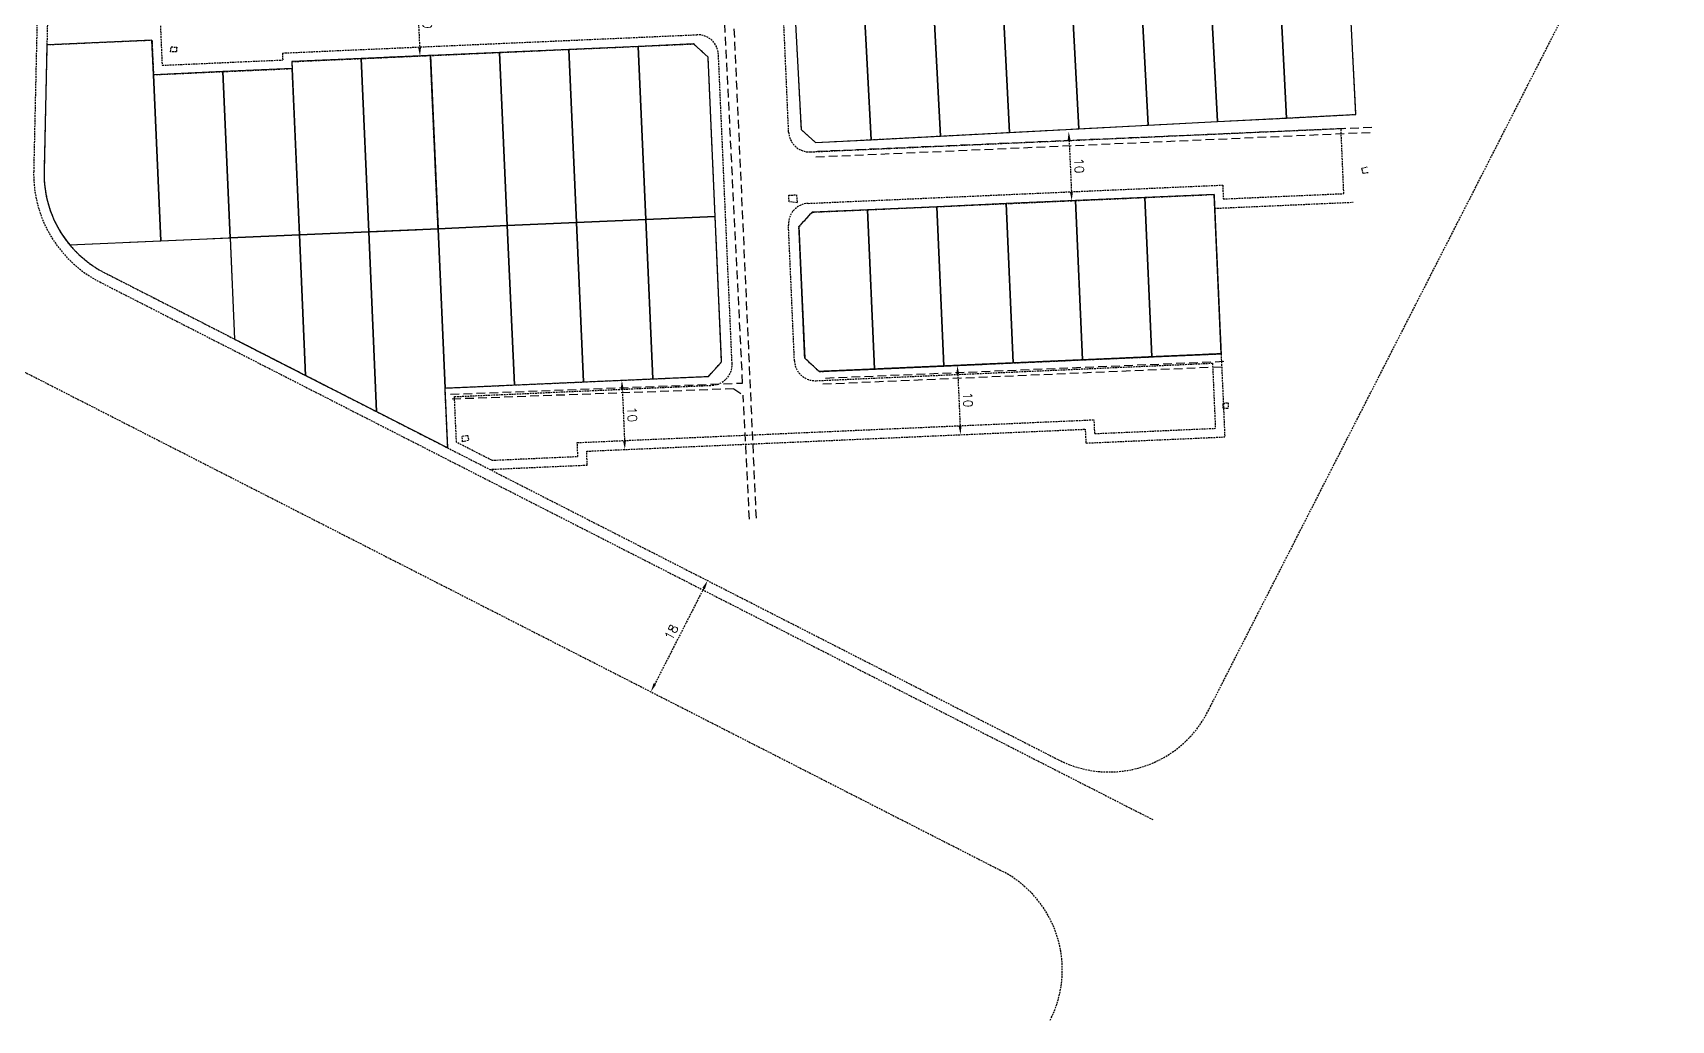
# Model space of a CAD drawing. Header units: metres. Extents: x 636662 to 637189, y 3301458 to 3301991.
# Drawn here: x 636903 to 637139.2, y 3301458.2 to 3301600.6 of the extents above; entities that cross this region are included whole.
import ezdxf

# ---------------------------------------------------------------- set-up
doc = ezdxf.new("R2010")
doc.units = ezdxf.units.M
doc.linetypes.add('HIDDEN', pattern=[0.375, 0.25, -0.125])
doc.layers.add('khat tarh', color=251, linetype='HIDDEN')
doc.layers.add('poly', color=40, linetype='Continuous')
doc.styles.get("Standard").update_dxf_attribs({"font": 'simplex.shx'})
doc.dimstyles.new('ISO-25', dxfattribs={"dimtxt": 1.3, "dimasz": 1.25, "dimexe": 1.25, "dimexo": 0.625, "dimtad": 1, "dimtxsty": 'Standard', "dimcen": 2.5, "dimse1": 1, "dimse2": 1, "dimadec": 0, "dimazin": 0, "dimtfac": 1, "dimtmove": 0, "dimatfit": 3, "dimfxl": 1, "dimarcsym": 1})

# ---------------------------------------------------------------- blocks, each defined once
blk = doc.blocks.new('*D49')
at = {"layer": 'khat tarh', "color": 0, "lineweight": -2, "transparency": 16777216}
blk.add_line((637052.41, 3301585.1), (637052.74, 3301577.61), dxfattribs=at)
at = {"layer": 'khat tarh', "color": 0, "transparency": 16777216}
for points in [[(637052.62, 3301585.11), (637052.2, 3301585.09), (637052.35, 3301586.35)], [(637052.95, 3301577.62), (637052.53, 3301577.6), (637052.79, 3301576.36)]]:
    blk.add_solid(points, dxfattribs=at)
at = {"layer": 'khat tarh', "color": 0, "transparency": 16777216, "insert": (637053.85, 3301581.41), "char_height": 1.3, "attachment_point": 5, "rotation": 272.5277}
blk.add_mtext('10', dxfattribs=at)
blk = doc.blocks.new('*D58')
at = {"layer": 'khat tarh', "color": 0, "lineweight": -2, "transparency": 16777216}
blk.add_line((637036.36, 3301551.36), (637036.69, 3301543.87), dxfattribs=at)
at = {"layer": 'khat tarh', "color": 0, "transparency": 16777216}
for points in [[(637036.57, 3301551.37), (637036.15, 3301551.35), (637036.3, 3301552.61)], [(637036.9, 3301543.88), (637036.48, 3301543.86), (637036.75, 3301542.62)]]:
    blk.add_solid(points, dxfattribs=at)
at = {"layer": 'khat tarh', "color": 0, "transparency": 16777216, "insert": (637037.8, 3301547.67), "char_height": 1.3, "attachment_point": 5, "rotation": 272.5277}
blk.add_mtext('10', dxfattribs=at)
blk = doc.blocks.new('*D25')
at = {"layer": 'khat tarh', "color": 0, "lineweight": -2, "transparency": 16777216}
blk.add_line((636958.43, 3301605.98), (636958.76, 3301598.49), dxfattribs=at)
at = {"layer": 'khat tarh', "color": 0, "transparency": 16777216}
for points in [[(636958.64, 3301605.99), (636958.22, 3301605.97), (636958.38, 3301607.23)], [(636958.97, 3301598.5), (636958.55, 3301598.48), (636958.82, 3301597.24)]]:
    blk.add_solid(points, dxfattribs=at)
at = {"layer": 'khat tarh', "color": 0, "transparency": 16777216, "insert": (636959.87, 3301602.29), "char_height": 1.3, "attachment_point": 5, "rotation": 272.5277}
blk.add_mtext('10', dxfattribs=at)
blk = doc.blocks.new('*D38')
at = {"layer": 'khat tarh', "color": 0, "lineweight": -2, "transparency": 16777216}
blk.add_line((636987.98, 3301549.23), (636988.31, 3301541.73), dxfattribs=at)
at = {"layer": 'khat tarh', "color": 0, "transparency": 16777216}
for points in [[(636988.18, 3301549.24), (636987.77, 3301549.22), (636987.92, 3301550.48)], [(636988.51, 3301541.74), (636988.1, 3301541.72), (636988.36, 3301540.49)]]:
    blk.add_solid(points, dxfattribs=at)
at = {"layer": 'khat tarh', "color": 0, "transparency": 16777216, "insert": (636989.41, 3301545.54), "char_height": 1.3, "attachment_point": 5, "rotation": 272.5277}
blk.add_mtext('10', dxfattribs=at)
blk = doc.blocks.new('*D43')
at = {"layer": 'khat tarh', "color": 0, "lineweight": -2, "transparency": 16777216}
blk.add_line((636999.72, 3301520.46), (636992.67, 3301506.66), dxfattribs=at)
at = {"layer": 'khat tarh', "color": 0, "transparency": 16777216}
for points in [[(636999.54, 3301520.56), (636999.91, 3301520.37), (637000.29, 3301521.58)], [(636992.49, 3301506.76), (636992.86, 3301506.57), (636992.1, 3301505.55)]]:
    blk.add_solid(points, dxfattribs=at)
at = {"layer": 'khat tarh', "color": 0, "transparency": 16777216, "insert": (636995.06, 3301514.14), "char_height": 1.3, "attachment_point": 5, "rotation": 62.9472}
blk.add_mtext('18', dxfattribs=at)
blk = doc.blocks.new('*D23')
at = {"layer": 'khat tarh', "color": 0, "lineweight": -2, "transparency": 16777216}
blk.add_line((636999.72, 3301520.46), (636992.67, 3301506.66), dxfattribs=at)
at = {"layer": 'khat tarh', "color": 0, "transparency": 16777216}
for points in [[(636999.54, 3301520.56), (636999.91, 3301520.37), (637000.29, 3301521.58)], [(636992.49, 3301506.76), (636992.86, 3301506.57), (636992.1, 3301505.55)]]:
    blk.add_solid(points, dxfattribs=at)
at = {"layer": 'khat tarh', "color": 0, "transparency": 16777216, "insert": (636995.06, 3301514.14), "char_height": 1.3, "attachment_point": 5, "rotation": 62.9472}
blk.add_mtext('18', dxfattribs=at)

msp = doc.modelspace()

# ---------------------------------------------------------------- linework, layer by layer
at = {"layer": 'khat tarh'}
for p, q in [((636905.608, 3301691.815), (636903.12, 3301580.624)), ((636907.113, 3301692.056), (636904.62, 3301580.59)), ((636661.598, 3301674.332), (637042.708, 3301479.705)), ((637072.421, 3301502.708), (637139.222, 3301633.515)), ((637011.972, 3301586.271), (637010.357, 3301622.836)), ((636921.388, 3301601.591), (636921.64, 3301595.896)), ((636905.029, 3301598.867), (636920.178, 3301599.535)), ((636920.178, 3301599.535), (636920.398, 3301594.54)), ((636922.847, 3301597.858), (636922.941, 3301598.569)), ((636922.941, 3301598.569), (636923.754, 3301598.488)), ((636923.754, 3301598.488), (636923.691, 3301597.824)), ((636938.979, 3301597.663), (636998.72, 3301600.3)), ((636940.335, 3301596.421), (636998.278, 3301598.979)), ((637000.364, 3301597.07), (636998.278, 3301598.979)), ((636921.64, 3301595.896), (636939.023, 3301596.664)), ((636923.691, 3301597.824), (636922.847, 3301597.858)), ((636938.979, 3301597.663), (636939.023, 3301596.664)), ((636940.335, 3301596.421), (636940.379, 3301595.422)), ((637002.305, 3301553.112), (637000.364, 3301597.07)), ((637003.817, 3301552.879), (637001.85, 3301597.435)), ((636920.398, 3301594.54), (636940.379, 3301595.422)), ((637015.101, 3301583.407), (637092.226, 3301586.811)), ((637092.021, 3301577.393), (637091.607, 3301586.784)), ((637094.612, 3301581.076), (637095.391, 3301581.234)), ((637094.792, 3301580.282), (637094.612, 3301581.076)), ((637095.533, 3301580.41), (637094.792, 3301580.282)), ((637011.981, 3301577.149), (637013.102, 3301577.217)), ((637012.04, 3301576.223), (637011.981, 3301577.149)), ((637013.102, 3301577.217), (637013.207, 3301576.054)), ((637014.808, 3301575.986), (637074.55, 3301578.623)), ((637073.309, 3301577.267), (637074.323, 3301554.29)), ((637074.55, 3301578.623), (637074.638, 3301576.625)), ((637074.638, 3301576.625), (637092.021, 3301577.393)), ((637013.207, 3301576.054), (637012.04, 3301576.223)), ((637013.455, 3301572.623), (637015.365, 3301574.709)), ((637013.455, 3301572.623), (637015.365, 3301574.709)), ((637073.397, 3301575.269), (637093.377, 3301576.151)), ((637012.808, 3301553.276), (637011.944, 3301572.857)), ((637014.293, 3301553.642), (637013.455, 3301572.623)), ((637014.293, 3301553.642), (637013.455, 3301572.623)), ((636913.339, 3301565.983), (636962.813, 3301540.717)), ((636913.339, 3301565.983), (637050.894, 3301495.736)), ((636912.657, 3301564.647), (636962.131, 3301539.382)), ((636912.657, 3301564.647), (637064.461, 3301487.123)), ((637000.395, 3301551.026), (637002.305, 3301553.112)), ((637016.38, 3301551.732), (637014.293, 3301553.642)), ((637016.38, 3301551.732), (637014.293, 3301553.642)), ((637074.323, 3301554.29), (637016.38, 3301551.732)), ((637016.38, 3301551.732), (637074.323, 3301554.29)), ((637074.323, 3301554.29), (637074.852, 3301542.301)), ((636962.432, 3301549.35), (637000.395, 3301551.026)), ((637015.937, 3301550.411), (637073.082, 3301552.934)), ((637073.082, 3301552.934), (637073.496, 3301543.543)), ((636962.813, 3301540.717), (636962.432, 3301549.35)), ((636963.788, 3301548.109), (637000.952, 3301549.749)), ((636964.079, 3301541.531), (636963.788, 3301548.109)), ((636964.079, 3301541.531), (636963.788, 3301548.109)), ((637074.601, 3301547.171), (637075.345, 3301547.217)), ((637074.644, 3301546.427), (637074.601, 3301547.171)), ((637075.31, 3301546.41), (637074.644, 3301546.427)), ((637075.345, 3301547.217), (637075.31, 3301546.41)), ((636981.498, 3301541.483), (637056.025, 3301544.774)), ((637056.113, 3301542.775), (637056.025, 3301544.774)), ((636964.907, 3301542.429), (636965.687, 3301542.534)), ((636964.972, 3301541.601), (636964.907, 3301542.429)), ((636965.815, 3301541.778), (636964.972, 3301541.601)), ((636965.687, 3301542.534), (636965.815, 3301541.778)), ((636981.586, 3301539.485), (636981.498, 3301541.483)), ((636982.854, 3301540.242), (637054.784, 3301543.417)), ((637054.872, 3301541.419), (637054.784, 3301543.417)), ((637054.872, 3301541.419), (637074.852, 3301542.301)), ((637056.113, 3301542.775), (637073.496, 3301543.543)), ((636969.158, 3301538.937), (636981.586, 3301539.485)), ((636969.158, 3301538.937), (636981.586, 3301539.485)), ((636982.942, 3301538.244), (636982.854, 3301540.242)), ((636968.873, 3301537.623), (636982.942, 3301538.244)), ((636968.873, 3301537.623), (636982.942, 3301538.244))]:
    msp.add_line(p, q, dxfattribs=at)
at = {"layer": 'khat tarh', "ltscale": 5}
for p, q in [((637001.647, 3301655.477, 24.471), (637007.278, 3301530.38, 20.799)), ((637005.342, 3301550.068, 21.574), (637002.559, 3301606.138, 23.268)), ((637015.874, 3301582.685, 22.158), (637095.991, 3301586.234, 20.609)), ((637096.048, 3301586.933, 20.845), (637016.047, 3301583.459, 22.375)), ((637074.729, 3301553.157, 20.01), (637016.941, 3301550.732, 21.139)), ((637016.908, 3301549.94, 21.38), (637074.644, 3301552.441, 20.237)), ((636963.216, 3301548.46, 21.701), (637005.342, 3301550.068, 21.538)), ((637004.057, 3301549.236, 21.272), (636963.303, 3301547.746, 21.991)), ((637004.057, 3301549.236, 21.272), (637005.429, 3301548.324, 21.374)), ((637006.316, 3301530.454, 20.981), (637005.429, 3301548.324, 21.521))]:
    msp.add_line(p, q, dxfattribs=at)
at = {"layer": 'khat tarh', "lineweight": 9}
for p, q in [((637053.815, 3301586.727), (637051.727, 3301626.672)), ((637063.802, 3301587.249), (637061.714, 3301627.194)), ((637073.788, 3301587.771), (637071.7, 3301627.716)), ((637083.774, 3301588.293), (637081.686, 3301628.238)), ((637023.856, 3301585.161), (637021.768, 3301625.106)), ((637033.843, 3301585.683), (637031.754, 3301625.628)), ((637043.829, 3301586.205), (637041.741, 3301626.15)), ((636982.413, 3301550.232), (636980.296, 3301598.186)), ((636992.403, 3301550.673), (636990.286, 3301598.627)), ((636942.332, 3301551.177), (636940.335, 3301596.421)), ((636952.573, 3301545.947), (636950.325, 3301596.862)), ((636962.432, 3301549.35), (636960.315, 3301597.304)), ((636972.422, 3301549.791), (636970.305, 3301597.745)), ((636921.457, 3301570.564), (636920.354, 3301595.539)), ((636932.091, 3301556.407), (636930.388, 3301594.981)), ((637064.333, 3301553.849), (637063.318, 3301576.826)), ((637024.372, 3301552.085), (637023.357, 3301575.062)), ((637034.362, 3301552.526), (637033.348, 3301575.503)), ((637044.352, 3301552.967), (637043.338, 3301575.944)), ((637054.343, 3301553.408), (637053.328, 3301576.385)), ((637074.323, 3301554.29), (637073.397, 3301575.269)), ((636908.329, 3301569.984), (637001.379, 3301574.092))]:
    msp.add_line(p, q, dxfattribs=at)
at = {"layer": 'khat tarh', "lineweight": 9, "flags": 128}
for points in [[(637015.867, 3301584.743), (637013.766, 3301586.636), (637011.886, 3301622.587), (637013.779, 3301624.689), (637101.659, 3301629.283), (637102.703, 3301609.31), (637092.717, 3301608.788), (637093.761, 3301588.815), (637015.867, 3301584.743)], [(637015.867, 3301584.743), (637013.766, 3301586.636), (637011.886, 3301622.587), (637013.779, 3301624.689), (637101.659, 3301629.283), (637102.703, 3301609.31), (637092.717, 3301608.788), (637093.761, 3301588.815), (637015.867, 3301584.743)], [(637016.38, 3301551.732), (637014.293, 3301553.642), (637013.455, 3301572.623), (637015.365, 3301574.709), (637073.309, 3301577.267), (637074.323, 3301554.29), (637016.38, 3301551.732)]]:
    msp.add_lwpolyline(points, dxfattribs=at)
msp.add_lwpolyline([(636920.398, 3301594.54), (636940.379, 3301595.422), (636940.335, 3301596.421), (636998.278, 3301598.979), (637000.364, 3301597.07), (637002.305, 3301553.112), (637000.395, 3301551.026), (636962.432, 3301549.35), (636962.813, 3301540.717), (636913.339, 3301565.983, -0.2878254), (636904.62, 3301580.59), (636905.029, 3301598.867), (636920.178, 3301599.535), (636920.398, 3301594.54)], format="xyb", dxfattribs=at)
at = {"layer": 'khat tarh', "flags": 128}
msp.add_lwpolyline([(636960.315, 3301597.304), (636950.325, 3301596.862), (636951.427, 3301571.887), (636961.418, 3301572.328)], close=True, dxfattribs=at)
msp.add_lwpolyline([(637016.38, 3301551.732), (637014.293, 3301553.642), (637013.455, 3301572.623), (637015.365, 3301574.709), (637073.309, 3301577.267), (637074.323, 3301554.29), (637016.38, 3301551.732)], dxfattribs=at)
at = {"layer": 'khat tarh'}
msp.add_lwpolyline([(636969.158, 3301538.937), (636964.079, 3301541.531)], dxfattribs=at)
msp.add_lwpolyline([(636969.158, 3301538.937), (636964.079, 3301541.531)], dxfattribs=at)
for centre, radius, start, end in [((636998.853, 3301597.303), 3, 2.52774, 92.52774), ((637014.969, 3301586.404), 3, 182.52774, 272.52774), ((636920.616, 3301580.233), 17.5, 178.71859, 242.94723), ((636920.616, 3301580.233), 16, 178.71859, 242.94723), ((637014.941, 3301572.989), 3, 92.52774, 182.52774), ((637015.805, 3301553.408), 3, 182.52774, 272.52774), ((637000.82, 3301552.747), 3, 272.52774, 2.52774), ((637058.171, 3301509.985), 16, 242.94723, 332.94723), ((637035.431, 3301465.456), 16, 332.94723, 62.94723)]:
    msp.add_arc(centre, radius, start, end, dxfattribs=at)
at = {"layer": 'poly'}
for points in [[(637072.744, 3301607.744), (637062.758, 3301607.222), (637063.802, 3301587.249), (637073.788, 3301587.771), (637072.744, 3301607.744)], [(637082.73, 3301608.266), (637072.744, 3301607.744), (637073.788, 3301587.771), (637083.774, 3301588.293), (637082.73, 3301608.266)], [(637092.717, 3301608.788), (637082.73, 3301608.266), (637083.774, 3301588.293), (637093.761, 3301588.815), (637092.717, 3301608.788)], [(637022.812, 3301605.133), (637012.826, 3301604.611), (637013.766, 3301586.636), (637015.867, 3301584.743), (637023.856, 3301585.161), (637022.812, 3301605.133)], [(637032.799, 3301605.655), (637022.812, 3301605.133), (637023.856, 3301585.161), (637033.843, 3301585.683), (637032.799, 3301605.655)], [(637042.785, 3301606.178), (637032.799, 3301605.655), (637033.843, 3301585.683), (637043.829, 3301586.205), (637042.785, 3301606.178)], [(637052.771, 3301606.7), (637042.785, 3301606.178), (637043.829, 3301586.205), (637053.815, 3301586.727), (637052.771, 3301606.7)], [(637062.758, 3301607.222), (637052.771, 3301606.7), (637053.815, 3301586.727), (637063.802, 3301587.249), (637062.758, 3301607.222)], [(636980.296, 3301598.186), (636970.305, 3301597.745), (636971.408, 3301572.769), (636981.398, 3301573.21), (636980.296, 3301598.186)], [(636990.286, 3301598.627), (636980.296, 3301598.186), (636981.398, 3301573.21), (636991.389, 3301573.651), (636990.286, 3301598.627)], [(637000.364, 3301597.07), (636998.278, 3301598.979), (636990.286, 3301598.627), (636991.389, 3301573.651), (637001.379, 3301574.092), (637000.364, 3301597.07)], [(636950.325, 3301596.862), (636940.335, 3301596.421), (636941.437, 3301571.446), (636951.427, 3301571.887), (636950.325, 3301596.862)], [(636960.315, 3301597.304), (636950.325, 3301596.862), (636951.427, 3301571.887), (636961.418, 3301572.328), (636960.315, 3301597.304)], [(636970.305, 3301597.745), (636960.315, 3301597.304), (636961.418, 3301572.328), (636971.408, 3301572.769), (636970.305, 3301597.745)], [(636930.388, 3301594.981), (636920.398, 3301594.54), (636921.457, 3301570.564), (636931.447, 3301571.005), (636930.388, 3301594.981)], [(636940.379, 3301595.422), (636930.388, 3301594.981), (636931.447, 3301571.005), (636941.437, 3301571.446), (636940.379, 3301595.422)], [(637063.318, 3301576.826), (637053.328, 3301576.385), (637054.343, 3301553.408), (637064.333, 3301553.849), (637063.318, 3301576.826)], [(637073.309, 3301577.267), (637063.318, 3301576.826), (637064.333, 3301553.849), (637074.323, 3301554.29), (637073.309, 3301577.267)], [(637023.357, 3301575.062), (637015.365, 3301574.709), (637013.455, 3301572.623), (637014.293, 3301553.642), (637016.38, 3301551.732), (637024.372, 3301552.085), (637023.357, 3301575.062)], [(637033.348, 3301575.503), (637023.357, 3301575.062), (637024.372, 3301552.085), (637034.362, 3301552.526), (637033.348, 3301575.503)], [(637043.338, 3301575.944), (637033.348, 3301575.503), (637034.362, 3301552.526), (637044.352, 3301552.967), (637043.338, 3301575.944)], [(637053.328, 3301576.385), (637043.338, 3301575.944), (637044.352, 3301552.967), (637054.343, 3301553.408), (637053.328, 3301576.385)], [(636961.418, 3301572.328), (636951.427, 3301571.887), (636952.573, 3301545.947), (636962.813, 3301540.717), (636962.432, 3301549.35), (636961.418, 3301572.328)], [(636971.408, 3301572.769), (636961.418, 3301572.328), (636962.432, 3301549.35), (636972.422, 3301549.791), (636971.408, 3301572.769)], [(636981.398, 3301573.21), (636971.408, 3301572.769), (636972.422, 3301549.791), (636982.413, 3301550.232), (636981.398, 3301573.21)], [(636991.389, 3301573.651), (636981.398, 3301573.21), (636982.413, 3301550.232), (636992.403, 3301550.673), (636991.389, 3301573.651)], [(637001.379, 3301574.092), (636991.389, 3301573.651), (636992.403, 3301550.673), (637000.395, 3301551.026), (637002.305, 3301553.112), (637001.379, 3301574.092)], [(636941.437, 3301571.446), (636931.447, 3301571.005), (636932.091, 3301556.407), (636942.332, 3301551.177), (636941.437, 3301571.446)], [(636951.427, 3301571.887), (636941.437, 3301571.446), (636942.332, 3301551.177), (636952.573, 3301545.947), (636951.427, 3301571.887)]]:
    msp.add_lwpolyline(points, close=True, dxfattribs=at)
msp.add_lwpolyline([(636920.398, 3301594.54), (636920.354, 3301595.539), (636920.178, 3301599.535), (636905.029, 3301598.867), (636904.62, 3301580.59, 0.1813357), (636908.329, 3301569.984), (636921.457, 3301570.564), (636920.398, 3301594.54)], format="xyb", close=True, dxfattribs=at)

# ---------------------------------------------------------------- dimensions: what is measured, and where the dimension line sits
at = {"layer": 'khat tarh'}
for p1, p2, distance, picture, middle in [((636958.376, 3301607.228), (636958.817, 3301597.237), 0, '*D25', (636959.87, 3301602.289)), ((637054.386, 3301586.442), (637054.827, 3301576.451), -2.036, '*D49', (637053.846, 3301581.413)), ((637037.555, 3301552.667), (637037.996, 3301542.676), -1.252, '*D58', (637037.798, 3301547.672)), ((636988.967, 3301550.522), (636989.408, 3301540.531), -1.048, '*D38', (636989.414, 3301545.537)), ((636998.814, 3301522.332), (636990.627, 3301506.302), 1.659, '*D43', (636995.062, 3301514.143)), ((636998.814, 3301522.332), (636990.627, 3301506.302), 1.659, '*D23', (636995.062, 3301514.143))]:
    dim = msp.add_aligned_dim(p1=p1, p2=p2, distance=distance, dimstyle='ISO-25', dxfattribs=at)
    dim.commit()
    dim.dimension.update_dxf_attribs({"geometry": picture, "text_midpoint": middle})

doc.saveas('drawing.dxf')
